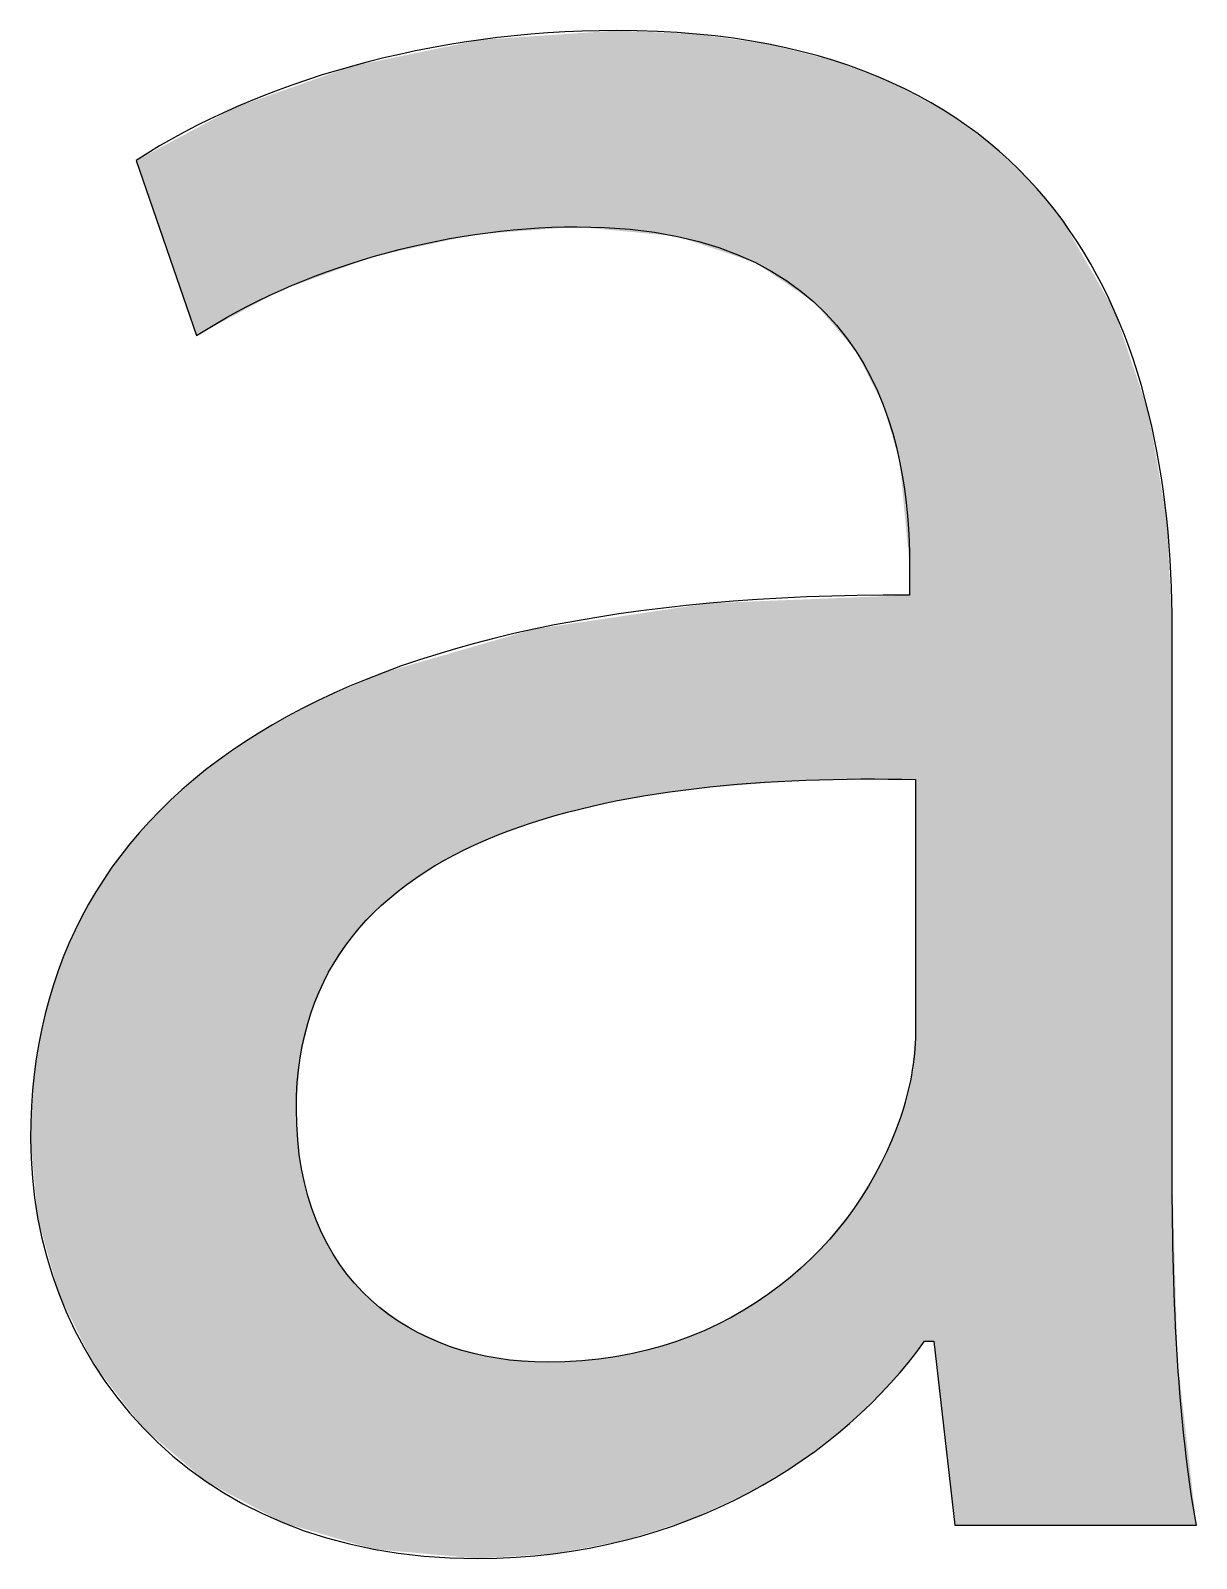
# Model space of a CAD drawing. Extents: x 33 to 452, y -592 to -16.
# Drawn here: x 292.43 to 295.132, y -20.891 to -17.35 of the extents above; entities that cross this region are included whole.
import ezdxf

# ---------------------------------------------------------------- set-up
doc = ezdxf.new("R2010")
doc.units = 0
doc.layers.add('LAYER_1', color=7, linetype='CONTINUOUS')

# ---------------------------------------------------------------- blocks, each defined once
blk = doc.blocks.new('*U12')
at = {"layer": 'LAYER_1', "color": 250}
for points in [[(293.7848, -17.8132), (293.7316, -17.3539), (293.7848, -17.3502)], [(293.7879, -17.8135), (293.7848, -17.3502), (293.7879, -17.35)], [(293.7848, -17.8132), (293.7848, -17.3502), (293.7879, -17.8135)], [(293.7879, -17.8135), (293.7879, -17.35), (293.805, -17.8151)], [(293.4127, -17.8327), (293.4034, -17.3857), (293.4127, -17.3839)], [(293.4598, -17.8225), (293.4127, -17.3839), (293.4598, -17.3742)], [(293.466, -17.822), (293.4598, -17.3742), (293.466, -17.3729)], [(293.4734, -17.8215), (293.466, -17.3729), (293.4734, -17.3714)], [(293.5115, -17.8186), (293.4734, -17.3714), (293.5115, -17.3688)], [(293.5117, -17.8186), (293.5115, -17.3688), (293.5117, -17.3688)], [(293.5965, -17.8123), (293.5117, -17.3688), (293.5965, -17.363)], [(293.6183, -17.8107), (293.5965, -17.363), (293.6183, -17.3616)], [(293.627, -17.81), (293.6183, -17.3616), (293.627, -17.361)], [(293.6414, -17.8089), (293.627, -17.361), (293.6414, -17.36)], [(293.697, -17.8048), (293.6414, -17.36), (293.697, -17.3562)], [(293.7078, -17.8058), (293.697, -17.3562), (293.7078, -17.3555)], [(293.697, -17.8048), (293.697, -17.3562), (293.7078, -17.8058)], [(293.7316, -17.8081), (293.7078, -17.3555), (293.7316, -17.3539)], [(293.7078, -17.8058), (293.7078, -17.3555), (293.7316, -17.8081)], [(293.7316, -17.8081), (293.7316, -17.3539), (293.7848, -17.8132)], [(293.805, -17.8151), (293.805, -17.3508), (293.8503, -17.8194)], [(293.8503, -17.8194), (293.8503, -17.3527), (293.8579, -17.8202)], [(293.8579, -17.8202), (293.8579, -17.3531), (293.9271, -17.8268)], [(293.9271, -17.8268), (293.9271, -17.3561), (293.929, -17.827)], [(293.929, -17.827), (293.929, -17.3562), (293.9561, -17.8361)], [(293.9561, -17.8361), (293.9561, -17.3574), (293.9731, -17.8418)], [(293.9731, -17.8418), (293.9731, -17.3581), (293.9732, -17.8419)], [(293.9732, -17.8419), (293.9732, -17.3581), (293.9925, -17.8484)], [(293.9925, -17.8484), (293.9925, -17.3609), (294.0036, -17.8521)], [(294.0036, -17.8521), (294.0036, -17.3624), (294.054, -17.8691)], [(294.054, -17.8691), (294.054, -17.3695), (294.0941, -17.8827)], [(294.0941, -17.8827), (294.0941, -17.3752), (294.1095, -17.8879)], [(294.1095, -17.8879), (294.1095, -17.3773), (294.1406, -17.9088)], [(294.1406, -17.9088), (294.1406, -17.3817), (294.1649, -17.9251)], [(293.2436, -17.8695), (293.2273, -17.4218), (293.2436, -17.4185)], [(293.2474, -17.8687), (293.2436, -17.4185), (293.2474, -17.4177)], [(293.3049, -17.8562), (293.2474, -17.4177), (293.3049, -17.4059)], [(293.323, -17.8522), (293.3049, -17.4059), (293.323, -17.4022)], [(293.4034, -17.8347), (293.323, -17.4022), (293.4034, -17.3857)], [(294.1649, -17.9251), (294.1649, -17.3878), (294.2183, -17.961)], [(294.2183, -17.961), (294.2183, -17.4013), (294.2262, -17.9663)], [(294.2262, -17.9663), (294.2262, -17.4033), (294.245, -17.979)], [(294.245, -17.979), (294.245, -17.408), (294.2599, -17.9963)], [(294.2599, -17.9963), (294.2599, -17.4118), (294.2914, -18.033)], [(294.2914, -18.033), (294.2914, -17.4197), (294.3281, -18.0759)], [(293.1175, -17.913), (293.0951, -17.4609), (293.1175, -17.453)], [(293.121, -17.9117), (293.1175, -17.453), (293.121, -17.4518)], [(293.147, -17.9023), (293.121, -17.4518), (293.147, -17.4426)], [(293.1759, -17.8917), (293.147, -17.4426), (293.1759, -17.4324)], [(293.1765, -17.8915), (293.1759, -17.4324), (293.1765, -17.4322)], [(293.1807, -17.89), (293.1765, -17.4322), (293.1807, -17.4313)], [(293.2185, -17.8762), (293.1807, -17.4313), (293.2185, -17.4236)], [(293.2246, -17.874), (293.2185, -17.4236), (293.2246, -17.4224)], [(293.2273, -17.873), (293.2246, -17.4224), (293.2273, -17.4218)], [(294.3281, -18.0759), (294.3281, -17.4337), (294.3385, -18.0879)], [(294.3385, -18.0879), (294.3385, -17.4377), (294.3417, -18.0917)], [(294.3417, -18.0917), (294.3417, -17.4389), (294.4005, -18.207)], [(293.0091, -17.9524), (292.9579, -17.5093), (293.0091, -17.4912)], [(293.0149, -17.9503), (293.0091, -17.4912), (293.0149, -17.4892)], [(293.0462, -17.9389), (293.0149, -17.4892), (293.0462, -17.4781)], [(293.0493, -17.9378), (293.0462, -17.4781), (293.0493, -17.4771)], [(293.0549, -17.9358), (293.0493, -17.4771), (293.0549, -17.4751)], [(293.0582, -17.9346), (293.0549, -17.4751), (293.0582, -17.4739)], [(293.0728, -17.9293), (293.0582, -17.4739), (293.0728, -17.4688)], [(293.0803, -17.9265), (293.0728, -17.4688), (293.0803, -17.4661)], [(293.0927, -17.922), (293.0803, -17.4661), (293.0927, -17.4618)], [(293.0951, -17.9212), (293.0927, -17.4618), (293.0951, -17.4609)], [(294.4005, -18.207), (294.4005, -17.4613), (294.4059, -18.2175)], [(294.4059, -18.2175), (294.4059, -17.4634), (294.4228, -18.2755)], [(294.4228, -18.2755), (294.4228, -17.4698), (294.4261, -18.2868)], [(294.4261, -18.2868), (294.4261, -17.4711), (294.4439, -18.348)], [(294.4439, -18.348), (294.4439, -17.4806), (294.4458, -18.3674)], [(294.4458, -18.3674), (294.4458, -17.4815), (294.4668, -18.5885)], [(292.9072, -18.0073), (292.837, -17.5646), (292.9072, -17.5271)], [(292.9579, -17.98), (292.9072, -17.5271), (292.9579, -17.5093)], [(294.5228, -20.387), (294.5228, -17.5225), (294.5455, -20.5857)], [(294.5455, -20.5857), (294.5455, -17.5347), (294.5717, -20.8139)], [(292.8152, -18.0568), (292.7297, -17.6219), (292.8152, -17.5763)], [(292.836, -18.0456), (292.8152, -17.5763), (292.836, -17.5652)], [(292.837, -18.0451), (292.836, -17.5652), (292.837, -17.5646)], [(292.7297, -17.8086), (292.691, -17.6426), (292.7297, -17.6219)], [(292.7297, -17.8086), (292.7297, -17.6219), (292.8152, -18.0568)], [(292.691, -17.6965), (292.6753, -17.6509), (292.691, -17.6426)], [(292.691, -17.6965), (292.691, -17.6426), (292.7297, -17.8086)], [(294.4261, -19.0859), (294.4228, -18.6604), (294.4261, -18.6603)], [(294.4439, -19.0857), (294.4261, -18.6603), (294.4439, -18.6596)], [(294.4458, -19.0857), (294.4439, -18.6596), (294.4458, -18.6595)], [(294.4668, -19.0856), (294.4458, -18.6595), (294.4668, -18.6586)], [(293.9271, -19.1127), (293.8579, -18.6987), (293.9271, -18.6884)], [(293.929, -19.1125), (293.9271, -18.6884), (293.929, -18.6882)], [(293.9561, -19.1086), (293.929, -18.6882), (293.9561, -18.6842)], [(293.9731, -19.1062), (293.9561, -18.6842), (293.9731, -18.6817)], [(293.9732, -19.1062), (293.9731, -18.6817), (293.9732, -18.6816)], [(293.9925, -19.1047), (293.9732, -18.6816), (293.9925, -18.6788)], [(294.0036, -19.1039), (293.9925, -18.6788), (294.0036, -18.6771)], [(294.054, -19.1001), (294.0036, -18.6771), (294.054, -18.6751)], [(294.0941, -19.0971), (294.054, -18.6751), (294.0941, -18.6735)], [(294.1095, -19.096), (294.0941, -18.6735), (294.1095, -18.6729)], [(294.1406, -19.0936), (294.1095, -18.6729), (294.1406, -18.6717)], [(294.1649, -19.0918), (294.1406, -18.6717), (294.1649, -18.6707)], [(294.2183, -19.0878), (294.1649, -18.6707), (294.2183, -18.6686)], [(294.2262, -19.0872), (294.2183, -18.6686), (294.2262, -18.6683)], [(294.245, -19.0871), (294.2262, -18.6683), (294.245, -18.6675)], [(294.2599, -19.087), (294.245, -18.6675), (294.2599, -18.6669)], [(294.2914, -19.0868), (294.2599, -18.6669), (294.2914, -18.6656)], [(294.3281, -19.0865), (294.2914, -18.6656), (294.3281, -18.6642)], [(294.3385, -19.0865), (294.3281, -18.6642), (294.3385, -18.6638)], [(294.3417, -19.0864), (294.3385, -18.6638), (294.3417, -18.6636)], [(294.4005, -19.086), (294.3417, -18.6636), (294.4005, -18.6613)], [(294.4059, -19.086), (294.4005, -18.6613), (294.4059, -18.6611)], [(294.4228, -19.0859), (294.4059, -18.6611), (294.4228, -18.6604)], [(293.6414, -19.1712), (293.627, -18.7328), (293.6414, -18.7307)], [(293.697, -19.1564), (293.6414, -18.7307), (293.697, -18.7225)], [(293.7078, -19.1535), (293.697, -18.7225), (293.7078, -18.7209)], [(293.7316, -19.1472), (293.7078, -18.7209), (293.7316, -18.7174)], [(293.7848, -19.1366), (293.7316, -18.7174), (293.7848, -18.7095)], [(293.7879, -19.136), (293.7848, -18.7095), (293.7879, -18.709)], [(293.805, -19.1326), (293.7879, -18.709), (293.805, -18.7065)], [(293.8503, -19.1236), (293.805, -18.7065), (293.8503, -18.6998)], [(293.8579, -19.1226), (293.8503, -18.6998), (293.8579, -18.6987)], [(293.5115, -19.2149), (293.4734, -18.7729), (293.5115, -18.7619)], [(293.5117, -19.2148), (293.5115, -18.7619), (293.5117, -18.7618)], [(293.5965, -19.185), (293.5117, -18.7618), (293.5965, -18.7373)], [(293.6183, -19.1774), (293.5965, -18.7373), (293.6183, -18.7341)], [(293.627, -19.175), (293.6183, -18.7341), (293.627, -18.7328)], [(293.4034, -19.2658), (293.323, -18.8163), (293.4034, -18.7931)], [(293.4127, -19.2602), (293.4034, -18.7931), (293.4127, -18.7904)], [(293.4598, -19.2386), (293.4127, -18.7904), (293.4598, -18.7768)], [(293.466, -19.2358), (293.4598, -18.7768), (293.466, -18.775)], [(293.4734, -19.2324), (293.466, -18.775), (293.4734, -18.7729)], [(293.3049, -19.3284), (293.2474, -18.8382), (293.3049, -18.8216)], [(293.323, -19.3141), (293.3049, -18.8216), (293.323, -18.8163)], [(293.1759, -19.4495), (293.147, -18.8813), (293.1759, -18.8689)], [(293.1765, -19.4488), (293.1759, -18.8689), (293.1765, -18.8686)], [(293.1807, -19.4443), (293.1765, -18.8686), (293.1807, -18.8668)], [(293.2185, -19.4038), (293.1807, -18.8668), (293.2185, -18.8506)], [(293.2246, -19.3973), (293.2185, -18.8506), (293.2246, -18.848)], [(293.2273, -19.3945), (293.2246, -18.848), (293.2273, -18.8468)], [(293.2436, -19.377), (293.2273, -18.8468), (293.2436, -18.8398)], [(293.2474, -19.374), (293.2436, -18.8398), (293.2474, -18.8382)], [(293.0927, -19.5975), (293.0803, -18.9116), (293.0927, -18.9049)], [(293.0951, -19.592), (293.0927, -18.9049), (293.0951, -18.9036)], [(293.1175, -19.5404), (293.0951, -18.9036), (293.1175, -18.8939)], [(293.121, -19.5323), (293.1175, -18.8939), (293.121, -18.8924)], [(293.147, -19.4932), (293.121, -18.8924), (293.147, -18.8813)], [(293.0462, -20.817), (293.0149, -18.9475), (293.0462, -18.9303)], [(293.0493, -19.8071), (293.0462, -18.9303), (293.0493, -18.9286)], [(293.0549, -19.7311), (293.0493, -18.9286), (293.0549, -18.9255)], [(293.0582, -19.7174), (293.0549, -18.9255), (293.0582, -18.9237)], [(293.0728, -19.6569), (293.0582, -18.9237), (293.0728, -18.9157)], [(293.0803, -19.626), (293.0728, -18.9157), (293.0803, -18.9116)], [(292.9579, -20.7772), (292.9072, -19.014), (292.9579, -18.9787)], [(293.0091, -20.8047), (292.9579, -18.9787), (293.0091, -18.9506)], [(292.9579, -20.7772), (292.9579, -18.9787), (293.0091, -20.8047)], [(293.0149, -20.8078), (293.0091, -18.9506), (293.0149, -18.9475)], [(293.0091, -20.8047), (293.0091, -18.9506), (293.0149, -20.8078)], [(293.0149, -20.8078), (293.0149, -18.9475), (293.0462, -20.817)], [(292.9072, -20.75), (292.837, -19.0629), (292.9072, -19.014)], [(292.9072, -20.75), (292.9072, -19.014), (292.9579, -20.7772)], [(292.8152, -20.6938), (292.7297, -19.158), (292.8152, -19.082)], [(292.836, -20.7115), (292.8152, -19.082), (292.836, -19.0636)], [(292.8152, -20.6938), (292.8152, -19.082), (292.836, -20.7115)], [(292.837, -20.7123), (292.836, -19.0636), (292.837, -19.0629)], [(292.836, -20.7115), (292.836, -19.0636), (292.837, -20.7123)], [(292.837, -20.7123), (292.837, -19.0629), (292.9072, -20.75)], [(292.7297, -20.6211), (292.691, -19.2023), (292.7297, -19.158)], [(292.7297, -20.6211), (292.7297, -19.158), (292.8152, -20.6938)], [(292.6753, -20.568), (292.6391, -19.2618), (292.6753, -19.2203)], [(292.691, -20.5882), (292.6753, -19.2203), (292.691, -19.2023)], [(292.6753, -20.568), (292.6753, -19.2203), (292.691, -20.5882)], [(292.691, -20.5882), (292.691, -19.2023), (292.7297, -20.6211)], [(292.6391, -20.5212), (292.5772, -19.3557), (292.6391, -19.2618)], [(292.6391, -20.5212), (292.6391, -19.2618), (292.6753, -20.568)], [(292.5772, -20.4412), (292.5645, -19.375), (292.5772, -19.3557)], [(292.5772, -20.4412), (292.5772, -19.3557), (292.6391, -20.5212)], [(292.5645, -20.4156), (292.5062, -19.4973), (292.5645, -19.375)], [(292.5645, -20.4156), (292.5645, -19.375), (292.5772, -20.4412)], [(292.5062, -20.2978), (292.4958, -19.5299), (292.5062, -19.4973)], [(292.5062, -20.2978), (292.5062, -19.4973), (292.5645, -20.4156)], [(292.4958, -20.2768), (292.4642, -19.6287), (292.4958, -19.5299)], [(292.4958, -20.2768), (292.4958, -19.5299), (292.5062, -20.2978)], [(292.4642, -20.1634), (292.4468, -19.7254), (292.4642, -19.6287)], [(292.4642, -20.1634), (292.4642, -19.6287), (292.4958, -20.2768)], [(294.4807, -20.4131), (294.4711, -19.7712), (294.4807, -19.6732)], [(292.4468, -20.1006), (292.4389, -19.769), (292.4468, -19.7254)], [(292.4468, -20.1006), (292.4468, -19.7254), (292.4642, -20.1634)], [(292.4389, -20.0128), (292.4304, -19.9182), (292.4389, -19.769)], [(292.4389, -20.0128), (292.4389, -19.769), (292.4468, -20.1006)], [(294.4668, -20.4305), (294.4458, -19.8692), (294.4668, -19.788)], [(294.4711, -20.4251), (294.4668, -19.788), (294.4711, -19.7712)], [(293.0462, -20.817), (293.0462, -19.8482), (293.0493, -20.8179)], [(294.4439, -20.4588), (294.4261, -19.9157), (294.4439, -19.8736)], [(294.4458, -20.4565), (294.4439, -19.8736), (294.4458, -19.8692)], [(293.0493, -20.8179), (293.0493, -19.9205), (293.0549, -20.8195)], [(294.4228, -20.4851), (294.4059, -19.9633), (294.4228, -19.9234)], [(294.4261, -20.481), (294.4228, -19.9234), (294.4261, -19.9157)], [(293.0549, -20.8195), (293.0549, -19.9631), (293.0582, -20.8205)], [(294.4059, -20.5017), (294.4005, -19.9759), (294.4059, -19.9633)], [(293.0582, -20.8205), (293.0582, -19.988), (293.0728, -20.8248)], [(294.4005, -20.5069), (294.3417, -20.0735), (294.4005, -19.9759)], [(293.0728, -20.8248), (293.0728, -20.0505), (293.0803, -20.8269)], [(293.0803, -20.8269), (293.0803, -20.0723), (293.0927, -20.8306)], [(294.3417, -20.5647), (294.3385, -20.0788), (294.3417, -20.0735)], [(293.0927, -20.8306), (293.0927, -20.1083), (293.0951, -20.8313)], [(294.3281, -20.578), (294.2914, -20.1362), (294.3281, -20.0914)], [(294.3385, -20.5678), (294.3281, -20.0914), (294.3385, -20.0788)], [(293.0951, -20.8313), (293.0951, -20.1134), (293.1175, -20.8378)], [(294.2914, -20.6065), (294.2599, -20.1746), (294.2914, -20.1362)], [(293.1175, -20.8378), (293.1175, -20.1612), (293.121, -20.8389)], [(293.121, -20.8389), (293.121, -20.167), (293.147, -20.8465)], [(294.2599, -20.631), (294.245, -20.188), (294.2599, -20.1746)], [(293.147, -20.8465), (293.147, -20.2094), (293.1759, -20.8549)], [(294.2183, -20.6633), (294.1649, -20.2602), (294.2183, -20.212)], [(294.2262, -20.6572), (294.2183, -20.212), (294.2262, -20.2049)], [(294.245, -20.6426), (294.2262, -20.2049), (294.245, -20.188)], [(293.1759, -20.8549), (293.1759, -20.2466), (293.1765, -20.8551)], [(293.1765, -20.8551), (293.1765, -20.2475), (293.1807, -20.8563)], [(293.1807, -20.8563), (293.1807, -20.2529), (293.2185, -20.8674)], [(294.1406, -20.7105), (294.1095, -20.2962), (294.1406, -20.276)], [(294.1649, -20.6957), (294.1406, -20.276), (294.1649, -20.2602)], [(293.2185, -20.8674), (293.2185, -20.2916), (293.2246, -20.8692)], [(293.2246, -20.8692), (293.2246, -20.2961), (293.2273, -20.8694)], [(293.2273, -20.8694), (293.2273, -20.2981), (293.2436, -20.8709)], [(293.2436, -20.8709), (293.2436, -20.3101), (293.2474, -20.8712)], [(293.2474, -20.8712), (293.2474, -20.3128), (293.3049, -20.8764)], [(294.0941, -20.7387), (294.054, -20.3323), (294.0941, -20.3062)], [(294.1095, -20.7294), (294.0941, -20.3062), (294.1095, -20.2962)], [(293.3049, -20.8764), (293.3049, -20.3551), (293.323, -20.878)], [(294.0036, -20.78), (293.9925, -20.3623), (294.0036, -20.3569)], [(294.054, -20.757), (294.0036, -20.3569), (294.054, -20.3323)], [(293.323, -20.878), (293.323, -20.3634), (293.4034, -20.8853)], [(293.9271, -20.8108), (293.8579, -20.4082), (293.9271, -20.3877)], [(293.929, -20.8102), (293.9271, -20.3877), (293.929, -20.387)], [(293.9561, -20.8016), (293.929, -20.387), (293.9561, -20.3765)], [(293.9731, -20.7939), (293.9561, -20.3765), (293.9731, -20.3699)], [(293.9732, -20.7938), (293.9731, -20.3699), (293.9732, -20.3698)], [(293.9925, -20.785), (293.9732, -20.3698), (293.9925, -20.3623)], [(293.4034, -20.8853), (293.4034, -20.4002), (293.4127, -20.8861)], [(293.4127, -20.8861), (293.4127, -20.4025), (293.4598, -20.8903)], [(293.4598, -20.8903), (293.4598, -20.4142), (293.466, -20.8909)], [(293.7316, -20.8633), (293.7078, -20.4327), (293.7316, -20.4298)], [(293.7848, -20.8533), (293.7316, -20.4298), (293.7848, -20.4234)], [(293.7879, -20.8528), (293.7848, -20.4234), (293.7879, -20.4227)], [(293.805, -20.8496), (293.7879, -20.4227), (293.805, -20.4192)], [(293.8503, -20.8352), (293.805, -20.4192), (293.8503, -20.4098)], [(293.8579, -20.8328), (293.8503, -20.4098), (293.8579, -20.4082)], [(293.6414, -20.8801), (293.627, -20.436), (293.6414, -20.4354)], [(293.697, -20.8698), (293.6414, -20.4354), (293.697, -20.4332)], [(293.7078, -20.8677), (293.697, -20.4332), (293.7078, -20.4327)]]:
    blk.add_solid(points, dxfattribs=at)
at = {"layer": 'LAYER_1', "color": 250, "extrusion": (0, 0, -1)}
for points in [[(-293.805, -17.8151), (-293.7879, -17.35), (-293.805, -17.3508)], [(-293.4127, -17.8327), (-293.4127, -17.3839), (-293.4598, -17.8225)], [(-293.4598, -17.8225), (-293.4598, -17.3742), (-293.466, -17.822)], [(-293.466, -17.822), (-293.466, -17.3729), (-293.4734, -17.8215)], [(-293.4734, -17.8215), (-293.4734, -17.3714), (-293.5115, -17.8186)], [(-293.5115, -17.8186), (-293.5115, -17.3688), (-293.5117, -17.8186)], [(-293.5117, -17.8186), (-293.5117, -17.3688), (-293.5965, -17.8123)], [(-293.5965, -17.8123), (-293.5965, -17.363), (-293.6183, -17.8107)], [(-293.6183, -17.8107), (-293.6183, -17.3616), (-293.627, -17.81)], [(-293.627, -17.81), (-293.627, -17.361), (-293.6414, -17.8089)], [(-293.6414, -17.8089), (-293.6414, -17.36), (-293.697, -17.8048)], [(-293.8503, -17.8194), (-293.805, -17.3508), (-293.8503, -17.3527)], [(-293.8579, -17.8202), (-293.8503, -17.3527), (-293.8579, -17.3531)], [(-293.9271, -17.8268), (-293.8579, -17.3531), (-293.9271, -17.3561)], [(-293.929, -17.827), (-293.9271, -17.3561), (-293.929, -17.3562)], [(-293.9561, -17.8361), (-293.929, -17.3562), (-293.9561, -17.3574)], [(-293.9731, -17.8418), (-293.9561, -17.3574), (-293.9731, -17.3581)], [(-293.9732, -17.8419), (-293.9731, -17.3581), (-293.9732, -17.3581)], [(-293.9925, -17.8484), (-293.9732, -17.3581), (-293.9925, -17.3609)], [(-294.0036, -17.8521), (-293.9925, -17.3609), (-294.0036, -17.3624)], [(-294.054, -17.8691), (-294.0036, -17.3624), (-294.054, -17.3695)], [(-294.0941, -17.8827), (-294.054, -17.3695), (-294.0941, -17.3752)], [(-294.1095, -17.8879), (-294.0941, -17.3752), (-294.1095, -17.3773)], [(-294.1406, -17.9088), (-294.1095, -17.3773), (-294.1406, -17.3817)], [(-294.1649, -17.9251), (-294.1406, -17.3817), (-294.1649, -17.3878)], [(-293.2436, -17.8695), (-293.2436, -17.4185), (-293.2474, -17.8687)], [(-293.2474, -17.8687), (-293.2474, -17.4177), (-293.3049, -17.8562)], [(-293.3049, -17.8562), (-293.3049, -17.4059), (-293.323, -17.8522)], [(-293.323, -17.8522), (-293.323, -17.4022), (-293.4034, -17.8347)], [(-293.4034, -17.8347), (-293.4034, -17.3857), (-293.4127, -17.8327)], [(-294.2183, -17.961), (-294.1649, -17.3878), (-294.2183, -17.4013)], [(-294.2262, -17.9663), (-294.2183, -17.4013), (-294.2262, -17.4033)], [(-294.245, -17.979), (-294.2262, -17.4033), (-294.245, -17.408)], [(-294.2599, -17.9963), (-294.245, -17.408), (-294.2599, -17.4118)], [(-294.2914, -18.033), (-294.2599, -17.4118), (-294.2914, -17.4197)], [(-294.3281, -18.0759), (-294.2914, -17.4197), (-294.3281, -17.4337)], [(-293.1175, -17.913), (-293.1175, -17.453), (-293.121, -17.9117)], [(-293.121, -17.9117), (-293.121, -17.4518), (-293.147, -17.9023)], [(-293.147, -17.9023), (-293.147, -17.4426), (-293.1759, -17.8917)], [(-293.1759, -17.8917), (-293.1759, -17.4324), (-293.1765, -17.8915)], [(-293.1765, -17.8915), (-293.1765, -17.4322), (-293.1807, -17.89)], [(-293.1807, -17.89), (-293.1807, -17.4313), (-293.2185, -17.8762)], [(-293.2185, -17.8762), (-293.2185, -17.4236), (-293.2246, -17.874)], [(-293.2246, -17.874), (-293.2246, -17.4224), (-293.2273, -17.873)], [(-293.2273, -17.873), (-293.2273, -17.4218), (-293.2436, -17.8695)], [(-294.3385, -18.0879), (-294.3281, -17.4337), (-294.3385, -17.4377)], [(-294.3417, -18.0917), (-294.3385, -17.4377), (-294.3417, -17.4389)], [(-294.4005, -18.207), (-294.3417, -17.4389), (-294.4005, -17.4613)], [(-293.0091, -17.9524), (-293.0091, -17.4912), (-293.0149, -17.9503)], [(-293.0149, -17.9503), (-293.0149, -17.4892), (-293.0462, -17.9389)], [(-293.0462, -17.9389), (-293.0462, -17.4781), (-293.0493, -17.9378)], [(-293.0493, -17.9378), (-293.0493, -17.4771), (-293.0549, -17.9358)], [(-293.0549, -17.9358), (-293.0549, -17.4751), (-293.0582, -17.9346)], [(-293.0582, -17.9346), (-293.0582, -17.4739), (-293.0728, -17.9293)], [(-293.0728, -17.9293), (-293.0728, -17.4688), (-293.0803, -17.9265)], [(-293.0803, -17.9265), (-293.0803, -17.4661), (-293.0927, -17.922)], [(-293.0927, -17.922), (-293.0927, -17.4618), (-293.0951, -17.9212)], [(-293.0951, -17.9212), (-293.0951, -17.4609), (-293.1175, -17.913)], [(-294.4059, -18.2175), (-294.4005, -17.4613), (-294.4059, -17.4634)], [(-294.4228, -18.2755), (-294.4059, -17.4634), (-294.4228, -17.4698)], [(-294.4261, -18.2868), (-294.4228, -17.4698), (-294.4261, -17.4711)], [(-294.4439, -18.348), (-294.4261, -17.4711), (-294.4439, -17.4806)], [(-294.4458, -18.3674), (-294.4439, -17.4806), (-294.4458, -17.4815)], [(-294.4668, -18.5885), (-294.4458, -17.4815), (-294.4668, -17.4927)], [(-292.9072, -18.0073), (-292.9072, -17.5271), (-292.9579, -17.98)], [(-292.9579, -17.98), (-292.9579, -17.5093), (-293.0091, -17.9524)], [(-294.4668, -19.0856), (-294.4668, -17.4927), (-294.4711, -19.0856)], [(-294.4711, -19.0856), (-294.4668, -17.4927), (-294.4711, -17.495)], [(-294.4711, -19.0856), (-294.4711, -17.495), (-294.4807, -19.0855)], [(-294.4807, -19.0855), (-294.4711, -17.495), (-294.4807, -17.5002)], [(-294.4807, -20.4131), (-294.4807, -17.5002), (-294.5017, -20.387)], [(-294.5017, -20.387), (-294.4807, -17.5002), (-294.5017, -17.5113)], [(-294.5017, -20.387), (-294.5017, -17.5113), (-294.5228, -20.387)], [(-294.5228, -20.387), (-294.5017, -17.5113), (-294.5228, -17.5225)], [(-294.5455, -20.5857), (-294.5228, -17.5225), (-294.5455, -17.5347)], [(-294.5717, -20.8139), (-294.5455, -17.5347), (-294.5717, -17.5533)], [(-294.5717, -20.8139), (-294.5717, -17.5533), (-294.6505, -20.8139)], [(-294.6505, -20.8139), (-294.5717, -17.5533), (-294.6505, -17.6094)], [(-292.8152, -18.0568), (-292.8152, -17.5763), (-292.836, -18.0456)], [(-292.836, -18.0456), (-292.836, -17.5652), (-292.837, -18.0451)], [(-292.837, -18.0451), (-292.837, -17.5646), (-292.9072, -18.0073)], [(-294.6505, -20.8139), (-294.6505, -17.6094), (-294.7418, -20.8139)], [(-294.7418, -20.8139), (-294.6505, -17.6094), (-294.7418, -17.6943)], [(-294.7418, -20.8139), (-294.7418, -17.6943), (-294.8201, -20.8139)], [(-294.8201, -20.8139), (-294.7418, -17.6943), (-294.8201, -17.7882)], [(-294.8201, -20.8139), (-294.8201, -17.7882), (-294.9412, -20.8139)], [(-294.9412, -20.8139), (-294.8201, -17.7882), (-294.9412, -17.9988)], [(-294.9412, -20.8139), (-294.9412, -17.9988), (-295.02, -20.8139)], [(-295.02, -20.8139), (-294.9412, -17.9988), (-295.02, -18.2327)], [(-295.02, -20.8139), (-295.02, -18.2327), (-295.0627, -20.8139)], [(-295.0627, -20.8139), (-295.02, -18.2327), (-295.0627, -18.4811)], [(-295.0627, -20.8139), (-295.0627, -18.4811), (-295.0755, -20.8139)], [(-295.0755, -20.8139), (-295.0627, -18.4811), (-295.0755, -18.7355)], [(-294.4261, -19.0859), (-294.4261, -18.6603), (-294.4439, -19.0857)], [(-294.4439, -19.0857), (-294.4439, -18.6596), (-294.4458, -19.0857)], [(-294.4458, -19.0857), (-294.4458, -18.6595), (-294.4668, -19.0856)], [(-293.9271, -19.1127), (-293.9271, -18.6884), (-293.929, -19.1125)], [(-293.929, -19.1125), (-293.929, -18.6882), (-293.9561, -19.1086)], [(-293.9561, -19.1086), (-293.9561, -18.6842), (-293.9731, -19.1062)], [(-293.9731, -19.1062), (-293.9731, -18.6817), (-293.9732, -19.1062)], [(-293.9732, -19.1062), (-293.9732, -18.6816), (-293.9925, -19.1047)], [(-293.9925, -19.1047), (-293.9925, -18.6788), (-294.0036, -19.1039)], [(-294.0036, -19.1039), (-294.0036, -18.6771), (-294.054, -19.1001)], [(-294.054, -19.1001), (-294.054, -18.6751), (-294.0941, -19.0971)], [(-294.0941, -19.0971), (-294.0941, -18.6735), (-294.1095, -19.096)], [(-294.1095, -19.096), (-294.1095, -18.6729), (-294.1406, -19.0936)], [(-294.1406, -19.0936), (-294.1406, -18.6717), (-294.1649, -19.0918)], [(-294.1649, -19.0918), (-294.1649, -18.6707), (-294.2183, -19.0878)], [(-294.2183, -19.0878), (-294.2183, -18.6686), (-294.2262, -19.0872)], [(-294.2262, -19.0872), (-294.2262, -18.6683), (-294.245, -19.0871)], [(-294.245, -19.0871), (-294.245, -18.6675), (-294.2599, -19.087)], [(-294.2599, -19.087), (-294.2599, -18.6669), (-294.2914, -19.0868)], [(-294.2914, -19.0868), (-294.2914, -18.6656), (-294.3281, -19.0865)], [(-294.3281, -19.0865), (-294.3281, -18.6642), (-294.3385, -19.0865)], [(-294.3385, -19.0865), (-294.3385, -18.6638), (-294.3417, -19.0864)], [(-294.3417, -19.0864), (-294.3417, -18.6636), (-294.4005, -19.086)], [(-294.4005, -19.086), (-294.4005, -18.6613), (-294.4059, -19.086)], [(-294.4059, -19.086), (-294.4059, -18.6611), (-294.4228, -19.0859)], [(-294.4228, -19.0859), (-294.4228, -18.6604), (-294.4261, -19.0859)], [(-293.6414, -19.1712), (-293.6414, -18.7307), (-293.697, -19.1564)], [(-293.697, -19.1564), (-293.697, -18.7225), (-293.7078, -19.1535)], [(-293.7078, -19.1535), (-293.7078, -18.7209), (-293.7316, -19.1472)], [(-293.7316, -19.1472), (-293.7316, -18.7174), (-293.7848, -19.1366)], [(-293.7848, -19.1366), (-293.7848, -18.7095), (-293.7879, -19.136)], [(-293.7879, -19.136), (-293.7879, -18.709), (-293.805, -19.1326)], [(-293.805, -19.1326), (-293.805, -18.7065), (-293.8503, -19.1236)], [(-293.8503, -19.1236), (-293.8503, -18.6998), (-293.8579, -19.1226)], [(-293.8579, -19.1226), (-293.8579, -18.6987), (-293.9271, -19.1127)], [(-293.5115, -19.2149), (-293.5115, -18.7619), (-293.5117, -19.2148)], [(-293.5117, -19.2148), (-293.5117, -18.7618), (-293.5965, -19.185)], [(-293.5965, -19.185), (-293.5965, -18.7373), (-293.6183, -19.1774)], [(-293.6183, -19.1774), (-293.6183, -18.7341), (-293.627, -19.175)], [(-293.627, -19.175), (-293.627, -18.7328), (-293.6414, -19.1712)], [(-293.4034, -19.2658), (-293.4034, -18.7931), (-293.4127, -19.2602)], [(-293.4127, -19.2602), (-293.4127, -18.7904), (-293.4598, -19.2386)], [(-293.4598, -19.2386), (-293.4598, -18.7768), (-293.466, -19.2358)], [(-293.466, -19.2358), (-293.466, -18.775), (-293.4734, -19.2324)], [(-293.4734, -19.2324), (-293.4734, -18.7729), (-293.5115, -19.2149)], [(-293.3049, -19.3284), (-293.3049, -18.8216), (-293.323, -19.3141)], [(-293.323, -19.3141), (-293.323, -18.8163), (-293.4034, -19.2658)], [(-293.1759, -19.4495), (-293.1759, -18.8689), (-293.1765, -19.4488)], [(-293.1765, -19.4488), (-293.1765, -18.8686), (-293.1807, -19.4443)], [(-293.1807, -19.4443), (-293.1807, -18.8668), (-293.2185, -19.4038)], [(-293.2185, -19.4038), (-293.2185, -18.8506), (-293.2246, -19.3973)], [(-293.2246, -19.3973), (-293.2246, -18.848), (-293.2273, -19.3945)], [(-293.2273, -19.3945), (-293.2273, -18.8468), (-293.2436, -19.377)], [(-293.2436, -19.377), (-293.2436, -18.8398), (-293.2474, -19.374)], [(-293.2474, -19.374), (-293.2474, -18.8382), (-293.3049, -19.3284)], [(-293.0927, -19.5975), (-293.0927, -18.9049), (-293.0951, -19.592)], [(-293.0951, -19.592), (-293.0951, -18.9036), (-293.1175, -19.5404)], [(-293.1175, -19.5404), (-293.1175, -18.8939), (-293.121, -19.5323)], [(-293.121, -19.5323), (-293.121, -18.8924), (-293.147, -19.4932)], [(-293.147, -19.4932), (-293.147, -18.8813), (-293.1759, -19.4495)], [(-293.0462, -19.8482), (-293.0462, -18.9303), (-293.0493, -19.8071)], [(-293.0493, -19.8071), (-293.0493, -18.9286), (-293.0549, -19.7311)], [(-293.0549, -19.7311), (-293.0549, -18.9255), (-293.0582, -19.7174)], [(-293.0582, -19.7174), (-293.0582, -18.9237), (-293.0728, -19.6569)], [(-293.0728, -19.6569), (-293.0728, -18.9157), (-293.0803, -19.626)], [(-293.0803, -19.626), (-293.0803, -18.9116), (-293.0927, -19.5975)], [(-294.4668, -20.4305), (-294.4668, -19.788), (-294.4711, -20.4251)], [(-294.4711, -20.4251), (-294.4711, -19.7712), (-294.4807, -20.4131)], [(-293.0493, -20.8179), (-293.0462, -19.8482), (-293.0493, -19.9205)], [(-294.4439, -20.4588), (-294.4439, -19.8736), (-294.4458, -20.4565)], [(-294.4458, -20.4565), (-294.4458, -19.8692), (-294.4668, -20.4305)], [(-293.0549, -20.8195), (-293.0493, -19.9205), (-293.0549, -19.9631)], [(-294.4228, -20.4851), (-294.4228, -19.9234), (-294.4261, -20.481)], [(-294.4261, -20.481), (-294.4261, -19.9157), (-294.4439, -20.4588)], [(-293.0582, -20.8205), (-293.0549, -19.9631), (-293.0582, -19.988)], [(-294.4059, -20.5017), (-294.4059, -19.9633), (-294.4228, -20.4851)], [(-293.0728, -20.8248), (-293.0582, -19.988), (-293.0728, -20.0505)], [(-294.4005, -20.5069), (-294.4005, -19.9759), (-294.4059, -20.5017)], [(-295.0755, -20.8139), (-295.0755, -20.0022), (-295.0878, -20.8139)], [(-295.0878, -20.8139), (-295.0755, -20.0022), (-295.0878, -20.4316)], [(-293.0803, -20.8269), (-293.0728, -20.0505), (-293.0803, -20.0723)], [(-293.0927, -20.8306), (-293.0803, -20.0723), (-293.0927, -20.1083)], [(-294.3417, -20.5647), (-294.3417, -20.0735), (-294.4005, -20.5069)], [(-293.0951, -20.8313), (-293.0927, -20.1083), (-293.0951, -20.1134)], [(-294.3281, -20.578), (-294.3281, -20.0914), (-294.3385, -20.5678)], [(-294.3385, -20.5678), (-294.3385, -20.0788), (-294.3417, -20.5647)], [(-293.1175, -20.8378), (-293.0951, -20.1134), (-293.1175, -20.1612)], [(-294.2914, -20.6065), (-294.2914, -20.1362), (-294.3281, -20.578)], [(-293.121, -20.8389), (-293.1175, -20.1612), (-293.121, -20.167)], [(-293.147, -20.8465), (-293.121, -20.167), (-293.147, -20.2094)], [(-294.2599, -20.631), (-294.2599, -20.1746), (-294.2914, -20.6065)], [(-293.1759, -20.8549), (-293.147, -20.2094), (-293.1759, -20.2466)], [(-294.2183, -20.6633), (-294.2183, -20.212), (-294.2262, -20.6572)], [(-294.2262, -20.6572), (-294.2262, -20.2049), (-294.245, -20.6426)], [(-294.245, -20.6426), (-294.245, -20.188), (-294.2599, -20.631)], [(-293.1765, -20.8551), (-293.1759, -20.2466), (-293.1765, -20.2475)], [(-293.1807, -20.8563), (-293.1765, -20.2475), (-293.1807, -20.2529)], [(-293.2185, -20.8674), (-293.1807, -20.2529), (-293.2185, -20.2916)], [(-294.1406, -20.7105), (-294.1406, -20.276), (-294.1649, -20.6957)], [(-294.1649, -20.6957), (-294.1649, -20.2602), (-294.2183, -20.6633)], [(-293.2246, -20.8692), (-293.2185, -20.2916), (-293.2246, -20.2961)], [(-293.2273, -20.8694), (-293.2246, -20.2961), (-293.2273, -20.2981)], [(-293.2436, -20.8709), (-293.2273, -20.2981), (-293.2436, -20.3101)], [(-293.2474, -20.8712), (-293.2436, -20.3101), (-293.2474, -20.3128)], [(-293.3049, -20.8764), (-293.2474, -20.3128), (-293.3049, -20.3551)], [(-294.0941, -20.7387), (-294.0941, -20.3062), (-294.1095, -20.7294)], [(-294.1095, -20.7294), (-294.1095, -20.2962), (-294.1406, -20.7105)], [(-293.323, -20.878), (-293.3049, -20.3551), (-293.323, -20.3634)], [(-294.0036, -20.78), (-294.0036, -20.3569), (-294.054, -20.757)], [(-294.054, -20.757), (-294.054, -20.3323), (-294.0941, -20.7387)], [(-293.4034, -20.8853), (-293.323, -20.3634), (-293.4034, -20.4002)], [(-293.9271, -20.8108), (-293.9271, -20.3877), (-293.929, -20.8102)], [(-293.929, -20.8102), (-293.929, -20.387), (-293.9561, -20.8016)], [(-293.9561, -20.8016), (-293.9561, -20.3765), (-293.9731, -20.7939)], [(-293.9731, -20.7939), (-293.9731, -20.3699), (-293.9732, -20.7938)], [(-293.9732, -20.7938), (-293.9732, -20.3698), (-293.9925, -20.785)], [(-293.9925, -20.785), (-293.9925, -20.3623), (-294.0036, -20.78)], [(-293.4127, -20.8861), (-293.4034, -20.4002), (-293.4127, -20.4025)], [(-293.4598, -20.8903), (-293.4127, -20.4025), (-293.4598, -20.4142)], [(-293.466, -20.8909), (-293.4598, -20.4142), (-293.466, -20.4157)], [(-293.466, -20.8909), (-293.466, -20.4157), (-293.4734, -20.8904)], [(-293.4734, -20.8904), (-293.466, -20.4157), (-293.4734, -20.4176)], [(-293.4734, -20.8904), (-293.4734, -20.4176), (-293.5115, -20.8881)], [(-293.5115, -20.8881), (-293.4734, -20.4176), (-293.5115, -20.427)], [(-293.5115, -20.8881), (-293.5115, -20.427), (-293.5117, -20.8881)], [(-293.5117, -20.8881), (-293.5115, -20.427), (-293.5117, -20.4271)], [(-293.5117, -20.8881), (-293.5117, -20.4271), (-293.5965, -20.8829)], [(-293.5965, -20.8829), (-293.5117, -20.4271), (-293.5965, -20.4336)], [(-293.7316, -20.8633), (-293.7316, -20.4298), (-293.7848, -20.8533)], [(-293.7848, -20.8533), (-293.7848, -20.4234), (-293.7879, -20.8528)], [(-293.7879, -20.8528), (-293.7879, -20.4227), (-293.805, -20.8496)], [(-293.805, -20.8496), (-293.805, -20.4192), (-293.8503, -20.8352)], [(-293.8503, -20.8352), (-293.8503, -20.4098), (-293.8579, -20.8328)], [(-293.8579, -20.8328), (-293.8579, -20.4082), (-293.9271, -20.8108)], [(-293.5965, -20.8829), (-293.5965, -20.4336), (-293.6183, -20.8816)], [(-293.6183, -20.8816), (-293.5965, -20.4336), (-293.6183, -20.4353)], [(-293.6183, -20.8816), (-293.6183, -20.4353), (-293.627, -20.881)], [(-293.627, -20.881), (-293.6183, -20.4353), (-293.627, -20.436)], [(-293.627, -20.881), (-293.627, -20.436), (-293.6414, -20.8801)], [(-293.6414, -20.8801), (-293.6414, -20.4354), (-293.697, -20.8698)], [(-293.697, -20.8698), (-293.697, -20.4332), (-293.7078, -20.8677)], [(-293.7078, -20.8677), (-293.7078, -20.4327), (-293.7316, -20.8633)], [(-295.0878, -20.8139), (-295.0878, -20.4316), (-295.1315, -20.8139)]]:
    blk.add_solid(points, dxfattribs=at)
blk = doc.blocks.new('BLOCK_4')
at = {"layer": 'LAYER_1'}
for points, knots in [([(294.5717, -20.8139), (294.5717, -20.8139), (294.5228, -20.387), (294.5228, -20.387), (294.5228, -20.387), (294.5017, -20.387), (294.5017, -20.387), (294.3128, -20.653), (293.949, -20.8909), (293.466, -20.8909), (292.7802, -20.8909), (292.4304, -20.4081), (292.4304, -19.9182), (292.4304, -19.0994), (293.1582, -18.6516), (294.4668, -18.6586), (294.4668, -18.6586), (294.4668, -18.5885), (294.4668, -18.5885), (294.4668, -18.3086), (294.3898, -17.8048), (293.697, -17.8048), (293.3821, -17.8048), (293.0533, -17.9028), (292.8152, -18.0568), (292.8152, -18.0568), (292.6753, -17.6509), (292.6753, -17.6509), (292.9552, -17.4689), (293.3611, -17.35), (293.7879, -17.35), (294.8237, -17.35), (295.0755, -18.0568), (295.0755, -18.7355), (295.0755, -18.7355), (295.0755, -20.0022), (295.0755, -20.0022), (295.0755, -20.2961), (295.0895, -20.5829), (295.1315, -20.8139), (295.1315, -20.8139), (294.5717, -20.8139), (294.5717, -20.8139)], [0, 0, 0, 0, 1, 1, 1, 2, 2, 2, 3, 3, 3, 4, 4, 4, 5, 5, 5, 6, 6, 6, 7, 7, 7, 8, 8, 8, 9, 9, 9, 10, 10, 10, 11, 11, 11, 12, 12, 12, 13, 13, 13, 14, 14, 14, 14]), ([(294.4807, -19.0855), (293.8089, -19.0714), (293.0462, -19.1904), (293.0462, -19.8482), (293.0462, -20.247), (293.3122, -20.436), (293.627, -20.436), (294.0678, -20.436), (294.3478, -20.156), (294.4458, -19.8692), (294.4668, -19.8062), (294.4807, -19.7363), (294.4807, -19.6732), (294.4807, -19.6732), (294.4807, -19.0855), (294.4807, -19.0855)], [0, 0, 0, 0, 1, 1, 1, 2, 2, 2, 3, 3, 3, 4, 4, 4, 5, 5, 5, 5])]:
    blk.add_open_spline(points, degree=3, knots=knots, dxfattribs=at)
at = {"layer": 'LAYER_1', "color": 250}
blk.add_blockref('*U12', (0, 0), dxfattribs=at)

msp = doc.modelspace()

# ---------------------------------------------------------------- block references
at = {"layer": 'LAYER_1'}
msp.add_blockref('BLOCK_4', (0, 0), dxfattribs=at)

doc.saveas('drawing.dxf')
